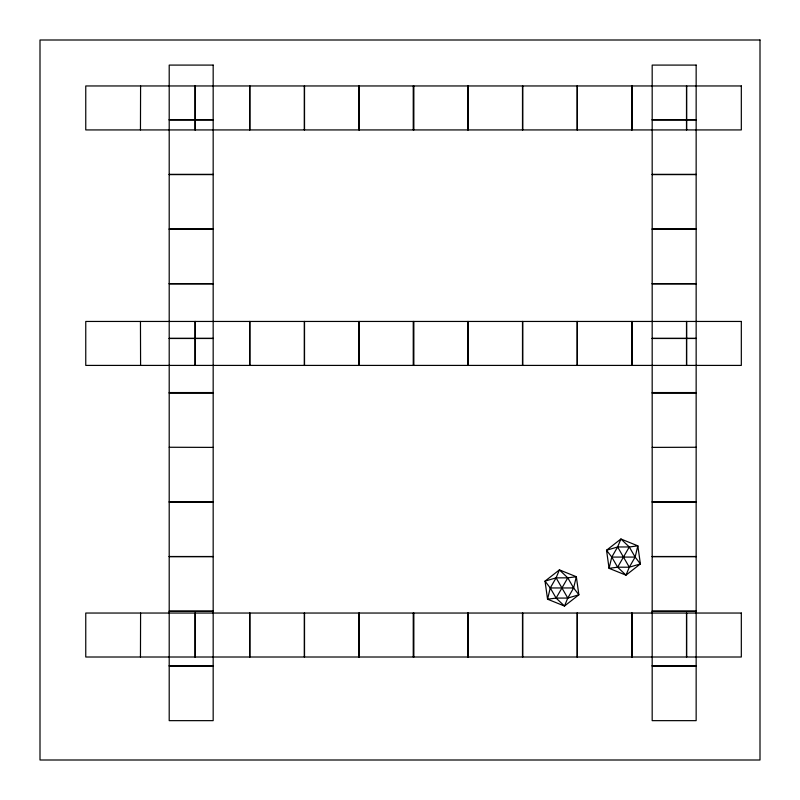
<?xml version="1.0" encoding="UTF-8"?>
<svg xmlns="http://www.w3.org/2000/svg" width="800" height="800" viewBox="0 0 800 800"><rect width="100%" height="100%" fill="white"/><g stroke="black" fill="none" stroke-linecap="round" stroke-linejoin="round"><path stroke-width="1.2" d="M550.26 587.96L547.56 599.21L564.49 606.04L578.87 594.8L576.33 576.72L559.4 569.89L545.02 581.13L547.56 599.21L556.1 598.08L567.78 598.08L578.87 594.8L573.62 587.96L567.78 577.85L559.4 569.89L556.1 577.85L550.26 587.96L556.1 598.08L564.49 606.04L567.78 598.08L573.62 587.96L576.33 576.72L567.78 577.85L556.1 577.85L545.02 581.13L550.26 587.96L573.62 587.96M611.78 557.08L609.07 568.33L626 575.16L640.39 563.92L637.84 545.84L620.91 539L606.53 550.25L609.07 568.33L617.62 567.2L629.3 567.2L640.39 563.92L635.14 557.08L629.3 546.97L620.91 539L617.62 546.97L611.78 557.08L617.62 567.2L626 575.16L629.3 567.2L635.14 557.08L637.84 545.84L629.3 546.97L617.62 546.97L606.53 550.25L611.78 557.08L635.14 557.08M556.1 598.08L567.78 577.85M617.62 567.2L629.3 546.97M169.2 119.78L213.17 119.78M652.18 119.78L696.15 119.78M169.2 119.91L213.17 119.91M652.18 119.91L696.15 119.91M169.2 174.34L213.17 174.34M652.18 174.34L696.15 174.34M169.2 174.61L213.17 174.61M652.18 174.61L696.15 174.61M169.2 229.04L213.17 229.04M652.18 229.04L696.15 229.04M169.2 229.17L213.17 229.17M652.18 229.17L696.15 229.17M169.2 283.67L213.17 283.67M652.18 283.67L696.15 283.67M169.2 283.86L213.17 283.86M652.18 283.86L696.15 283.86M169.2 338.36L213.17 338.36M652.18 338.36L696.15 338.36M169.2 338.49L213.17 338.49M652.18 338.49L696.15 338.49M169.2 392.56L213.17 392.56M652.18 392.56L696.15 392.56M169.2 393.18L213.17 393.18M652.18 393.18L696.15 393.18M169.2 447.26L213.17 447.39M652.18 447.39L696.15 447.26M169.2 501.82L213.17 501.82M652.18 501.82L696.15 501.82M169.2 502.08L213.17 502.08M652.18 502.08L696.15 502.08M169.2 556.51L213.17 556.51M652.18 556.51L696.15 556.51M169.2 556.64L213.17 556.64M652.18 556.64L696.15 556.64M169.2 611.14L213.17 611.14M652.18 611.14L696.15 611.14M169.2 611.33L213.17 611.33M652.18 611.33L696.15 611.33M169.2 665.83L213.17 665.83M652.18 665.83L696.15 665.83M169.2 665.96L213.17 665.96M652.18 665.96L696.15 665.96M617.62 546.97L629.3 567.2M556.1 577.85L567.78 598.08M686.63 85.96L686.63 129.93M686.63 321.45L686.63 365.41M686.63 613.04L686.63 657.01M686.5 85.96L686.5 129.93M686.5 321.45L686.5 365.41M686.5 613.04L686.5 657.01M632 85.96L632 129.93M632 321.45L632 365.41M632 613.04L632 657.01M631.81 85.96L631.81 129.93M631.81 321.45L631.81 365.41M631.81 613.04L631.81 657.01M577.31 85.96L577.31 129.93M577.31 321.45L577.31 365.41M577.31 613.04L577.31 657.01M577.18 85.96L577.18 129.93M577.18 321.45L577.18 365.41M577.18 613.04L577.18 657.01M522.75 85.96L522.75 129.93M522.75 321.45L522.75 365.41M522.75 613.04L522.75 657.01M522.49 85.96L522.49 129.93M522.49 321.45L522.49 365.41M522.49 613.04L522.49 657.01M468.06 85.96L468.06 129.93M468.06 321.45L468.06 365.41M468.06 613.04L468.06 657.01M467.93 85.96L467.93 129.93M467.93 321.45L467.93 365.41M467.93 613.04L467.93 657.01M413.85 85.96L413.85 129.93M413.85 321.45L413.85 365.41M413.85 613.04L413.85 657.01M413.24 85.96L413.24 129.93M413.24 321.45L413.24 365.41M413.24 613.04L413.24 657.01M359.16 85.96L359.16 129.93M359.16 321.45L359.16 365.41M359.16 613.04L359.16 657.01M359.03 85.96L359.03 129.93M359.03 321.45L359.03 365.41M359.03 613.04L359.03 657.01M304.53 85.96L304.53 129.93M304.53 321.45L304.53 365.41M304.53 613.04L304.53 657.01M304.34 85.96L304.34 129.93M304.34 321.45L304.34 365.41M304.34 613.04L304.34 657.01M249.84 85.96L249.84 129.93M249.84 321.45L249.84 365.41M249.84 613.04L249.84 657.01M249.71 85.96L249.71 129.93M249.71 321.45L249.71 365.41M249.71 613.04L249.71 657.01M195.28 85.96L195.28 129.93M195.28 321.45L195.28 365.41M195.28 613.04L195.28 657.01M195.02 85.96L195.02 129.93M195.02 321.45L195.02 365.41M195.02 613.04L195.02 657.01M140.59 85.96L140.46 129.93M140.46 321.45L140.59 365.41M140.59 613.04L140.46 657.01M760 40L40 40L40 760L760 760L760 40M213.17 65.09L169.2 65.09L169.2 720.65L213.17 720.65L213.17 65.09M696.15 65.09L652.18 65.09L652.18 720.65L696.15 720.65L696.15 65.09M741.32 85.96L85.76 85.96L85.76 129.93L741.32 129.93L741.32 85.96M741.32 321.45L85.76 321.45L85.76 365.41L741.32 365.41L741.32 321.45M741.32 613.04L85.76 613.04L85.76 657.01L741.32 657.01L741.32 613.04"/></g></svg>
